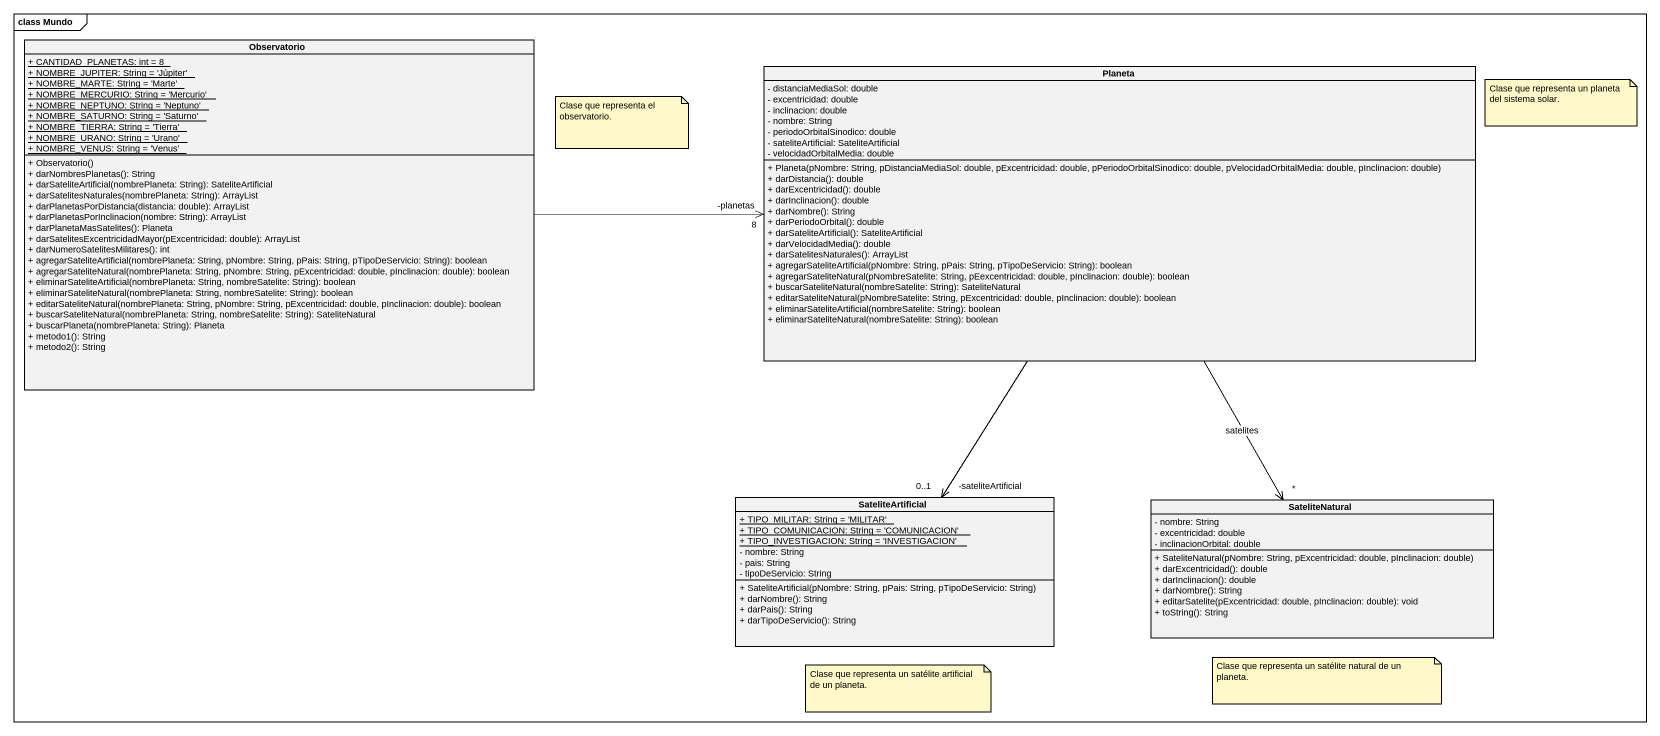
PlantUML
@startuml
mainframe class Mundo
hide circle
hide empty members
skinparam classAttributeIconSize 0
class Observatorio {
  {static} + CANTIDAD_PLANETAS: int = 8
  {static} + NOMBRE_JUPITER: String = 'Júpiter'
  {static} + NOMBRE_MARTE: String = 'Marte'
  {static} + NOMBRE_MERCURIO: String = 'Mercurio'
  {static} + NOMBRE_NEPTUNO: String = 'Neptuno'
  {static} + NOMBRE_SATURNO: String = 'Saturno'
  {static} + NOMBRE_TIERRA: String = 'Tierra'
  {static} + NOMBRE_URANO: String = 'Urano'
  {static} + NOMBRE_VENUS: String = 'Venus'
  + Observatorio()
  + darNombresPlanetas(): String
  + darSateliteArtificial(nombrePlaneta: String): SateliteArtificial
  + darSatelitesNaturales(nombrePlaneta: String): ArrayList
  + darPlanetasPorDistancia(distancia: double): ArrayList
  + darPlanetasPorInclinacion(nombre: String): ArrayList
  + darPlanetaMasSatelites(): Planeta
  + darSatelitesExcentricidadMayor(pExcentricidad: double): ArrayList
  + darNumeroSatelitesMilitares(): int
  + agregarSateliteArtificial(nombrePlaneta: String, pNombre: String, pPais: String, pTipoDeServicio: String): boolean
  + agregarSateliteNatural(nombrePlaneta: String, pNombre: String, pExcentricidad: double, pInclinacion: double): boolean
  + eliminarSateliteArtificial(nombrePlaneta: String, nombreSatelite: String): boolean
  + eliminarSateliteNatural(nombrePlaneta: String, nombreSatelite: String): boolean
  + editarSateliteNatural(nombrePlaneta: String, pNombre: String, pExcentricidad: double, pInclinacion: double): boolean
  + buscarSateliteNatural(nombrePlaneta: String, nombreSatelite: String): SateliteNatural
  + buscarPlaneta(nombrePlaneta: String): Planeta
  + metodo1(): String
  + metodo2(): String
}
class Planeta {
  - distanciaMediaSol: double
  - excentricidad: double
  - inclinacion: double
  - nombre: String
  - periodoOrbitalSinodico: double
  - sateliteArtificial: SateliteArtificial
  - velocidadOrbitalMedia: double
  + Planeta(pNombre: String, pDistanciaMediaSol: double, pExcentricidad: double, pPeriodoOrbitalSinodico: double, pVelocidadOrbitalMedia: double, pInclinacion: double)
  + darDistancia(): double
  + darExcentricidad(): double
  + darInclinacion(): double
  + darNombre(): String
  + darPeriodoOrbital(): double
  + darSateliteArtificial(): SateliteArtificial
  + darVelocidadMedia(): double
  + darSatelitesNaturales(): ArrayList
  + agregarSateliteArtificial(pNombre: String, pPais: String, pTipoDeServicio: String): boolean
  + agregarSateliteNatural(pNombreSatelite: String, pEexcentricidad: double, pInclinacion: double): boolean
  + buscarSateliteNatural(nombreSatelite: String): SateliteNatural
  + editarSateliteNatural(pNombreSatelite: String, pExcentricidad: double, pInclinacion: double): boolean
  + eliminarSateliteArtificial(nombreSatelite: String): boolean
  + eliminarSateliteNatural(nombreSatelite: String): boolean
}
class SateliteArtificial {
  {static} + TIPO_MILITAR: String = 'MILITAR'
  {static} + TIPO_COMUNICACION: String = 'COMUNICACION'
  {static} + TIPO_INVESTIGACION: String = 'INVESTIGACION'
  - nombre: String
  - pais: String
  - tipoDeServicio: String
  + SateliteArtificial(pNombre: String, pPais: String, pTipoDeServicio: String)
  + darNombre(): String
  + darPais(): String
  + darTipoDeServicio(): String
}
class SateliteNatural {
  - nombre: String
  - excentricidad: double
  - inclinacionOrbital: double
  + SateliteNatural(pNombre: String, pExcentricidad: double, pInclinacion: double)
  + darExcentricidad(): double
  + darInclinacion(): double
  + darNombre(): String
  + editarSatelite(pExcentricidad: double, pInclinacion: double): void
  + toString(): String
}
Observatorio -right-> "-planetas\n8" Planeta
Planeta --> "-sateliteArtificial\n0..1" SateliteArtificial
Planeta --> "*" SateliteNatural : satelites
note as N1
  Clase que representa un planeta del sistema solar.
end note
note as N2
  Clase que representa el observatorio.
end note
note as N3
  Clase que representa un satélite natural de un planeta.
end note
note as N4
  Clase que representa un satélite artificial de un planeta.
end note
@enduml
